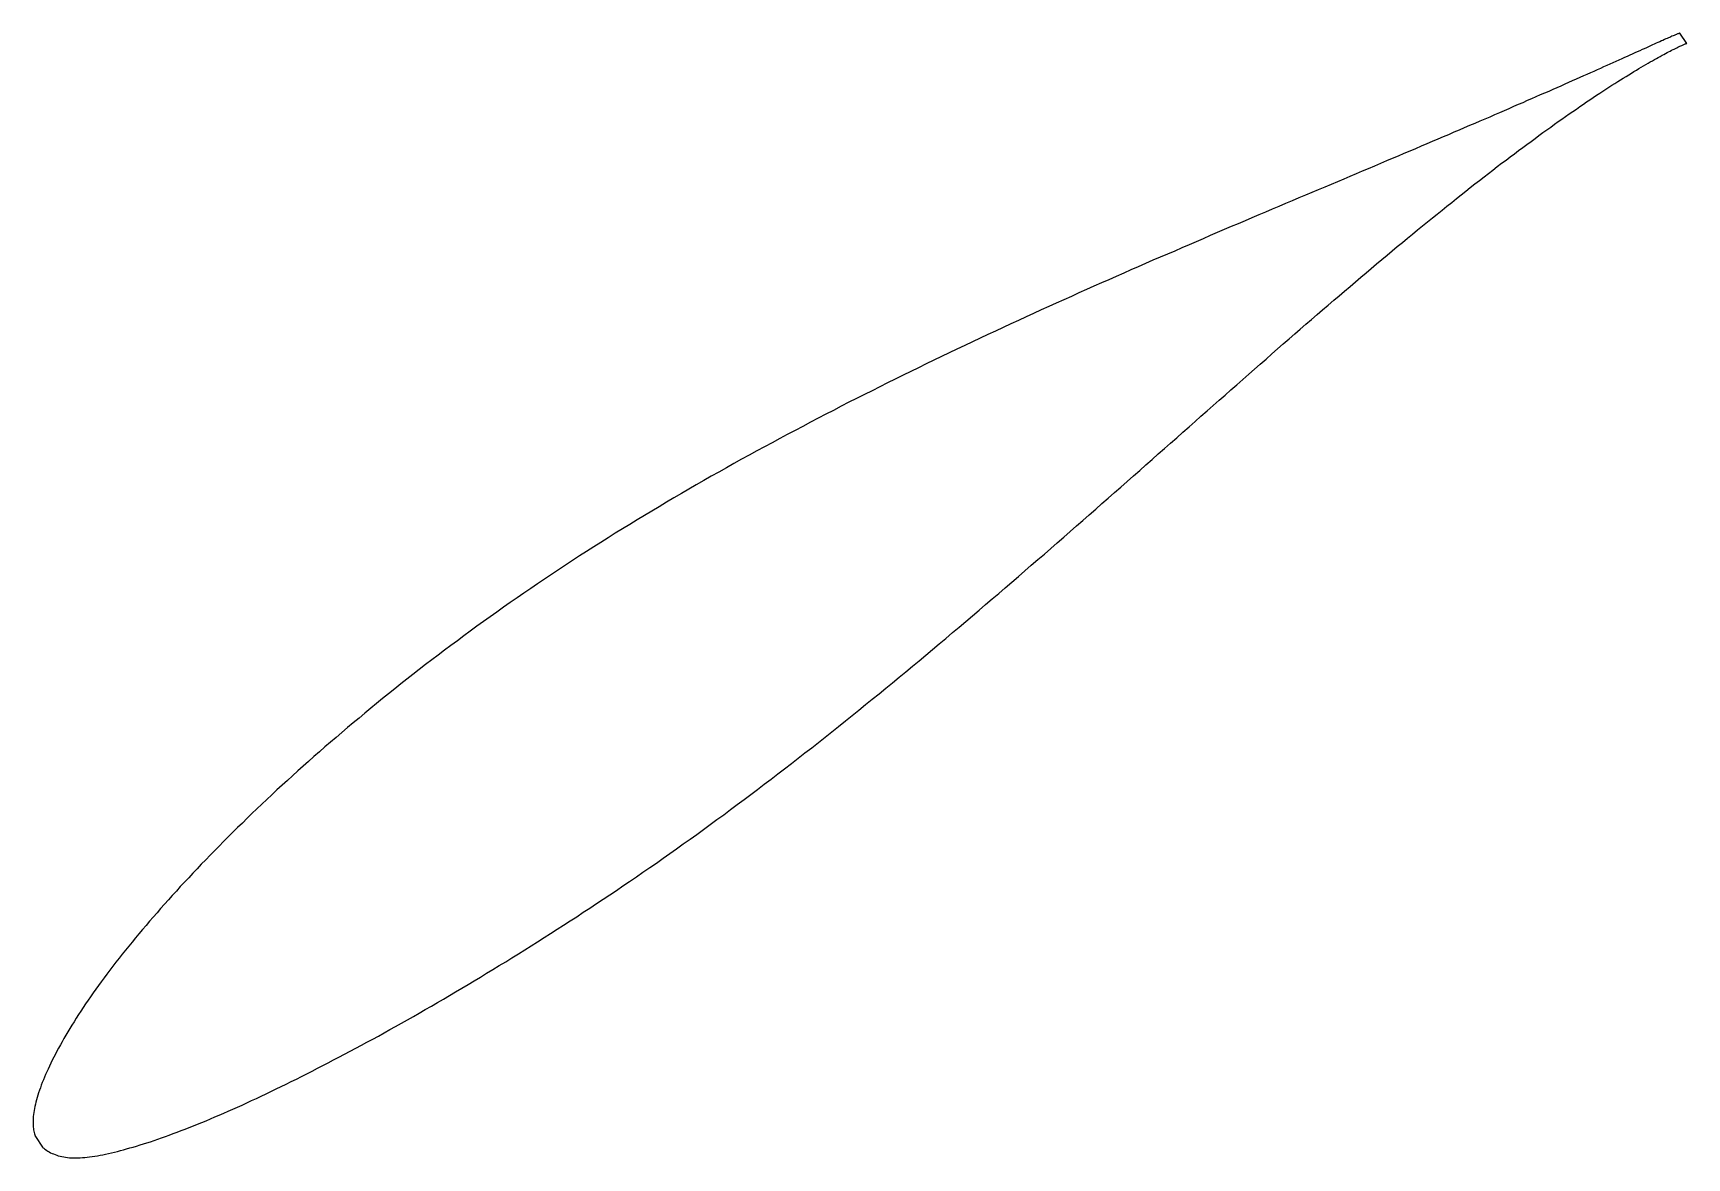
# Model space of a CAD drawing. Header units: metres. Extents: x -35 to 70, y -24 to 47.
import ezdxf

# ---------------------------------------------------------------- set-up
doc = ezdxf.new("R2010")
doc.units = ezdxf.units.M

msp = doc.modelspace()

# ---------------------------------------------------------------- linework, layer by layer
msp.add_lwpolyline([(69.7, 47.41), (69.7, 47.41), (69.69, 47.41), (69.68, 47.41), (69.66, 47.4), (69.64, 47.39), (69.62, 47.38), (69.59, 47.37), (69.55, 47.36), (69.51, 47.34), (69.47, 47.32), (69.42, 47.3), (69.37, 47.28), (69.32, 47.26), (69.26, 47.23), (69.19, 47.21), (69.12, 47.18), (69.05, 47.14), (68.97, 47.11), (68.89, 47.07), (68.8, 47.04), (68.71, 47), (68.61, 46.95), (68.52, 46.91), (68.41, 46.86), (68.3, 46.82), (68.19, 46.77), (68.07, 46.71), (67.95, 46.66), (67.83, 46.6), (67.7, 46.54), (67.57, 46.48), (67.43, 46.42), (67.29, 46.36), (67.14, 46.29), (66.99, 46.22), (66.83, 46.16), (66.67, 46.08), (66.51, 46.01), (66.34, 45.93), (66.17, 45.86), (66, 45.78), (65.82, 45.7), (65.63, 45.61), (65.44, 45.53), (65.25, 45.44), (65.06, 45.35), (64.85, 45.26), (64.65, 45.17), (64.44, 45.08), (64.23, 44.98), (64.01, 44.89), (63.79, 44.79), (63.56, 44.69), (63.33, 44.59), (63.1, 44.48), (62.86, 44.38), (62.62, 44.27), (62.38, 44.16), (62.13, 44.05), (61.87, 43.94), (61.62, 43.83), (61.36, 43.71), (61.09, 43.6), (60.82, 43.48), (60.55, 43.36), (60.27, 43.24), (59.99, 43.12), (59.71, 42.99), (59.42, 42.87), (59.13, 42.74), (58.83, 42.61), (58.53, 42.48), (58.23, 42.35), (57.92, 42.22), (57.61, 42.08), (57.3, 41.95), (56.98, 41.81), (56.66, 41.67), (56.33, 41.54), (56, 41.39), (55.67, 41.25), (55.34, 41.11), (55, 40.96), (54.66, 40.82), (54.31, 40.67), (53.96, 40.52), (53.61, 40.37), (53.25, 40.22), (52.89, 40.07), (52.53, 39.91), (52.16, 39.76), (51.8, 39.6), (51.42, 39.44), (51.05, 39.29), (50.67, 39.13), (50.29, 38.96), (49.9, 38.8), (49.52, 38.64), (49.13, 38.47), (48.73, 38.31), (48.34, 38.14), (47.94, 37.97), (47.53, 37.8), (47.13, 37.63), (46.72, 37.46), (46.31, 37.29), (45.9, 37.11), (45.48, 36.94), (45.06, 36.76), (44.64, 36.58), (44.22, 36.4), (43.79, 36.22), (43.37, 36.04), (42.94, 35.86), (42.5, 35.67), (42.07, 35.49), (41.63, 35.3), (41.19, 35.12), (40.75, 34.93), (40.3, 34.74), (39.86, 34.55), (39.41, 34.35), (38.96, 34.16), (38.51, 33.97), (38.05, 33.77), (37.6, 33.57), (37.14, 33.38), (36.68, 33.18), (36.22, 32.98), (35.75, 32.77), (35.29, 32.57), (34.82, 32.37), (34.36, 32.16), (33.89, 31.96), (33.42, 31.75), (32.94, 31.54), (32.47, 31.33), (32, 31.12), (31.52, 30.91), (31.04, 30.69), (30.56, 30.48), (30.08, 30.26), (29.6, 30.04), (29.12, 29.83), (28.64, 29.61), (28.16, 29.38), (27.67, 29.16), (27.19, 28.94), (26.7, 28.71), (26.22, 28.49), (25.73, 28.26), (25.24, 28.03), (24.75, 27.8), (24.26, 27.57), (23.77, 27.34), (23.28, 27.11), (22.79, 26.87), (22.3, 26.63), (21.81, 26.4), (21.32, 26.16), (20.83, 25.92), (20.34, 25.68), (19.85, 25.44), (19.36, 25.19), (18.87, 24.95), (18.38, 24.7), (17.89, 24.45), (17.39, 24.21), (16.9, 23.96), (16.41, 23.71), (15.92, 23.45), (15.43, 23.2), (14.94, 22.95), (14.46, 22.69), (13.97, 22.43), (13.48, 22.18), (12.99, 21.92), (12.51, 21.66), (12.02, 21.39), (11.54, 21.13), (11.05, 20.87), (10.57, 20.6), (10.09, 20.34), (9.6, 20.07), (9.12, 19.8), (8.64, 19.53), (8.16, 19.26), (7.69, 18.99), (7.21, 18.72), (6.74, 18.44), (6.26, 18.17), (5.79, 17.89), (5.32, 17.61), (4.85, 17.33), (4.38, 17.05), (3.91, 16.77), (3.45, 16.49), (2.99, 16.21), (2.52, 15.92), (2.06, 15.64), (1.61, 15.35), (1.15, 15.06), (0.69, 14.78), (0.24, 14.49), (-0.21, 14.2), (-0.66, 13.91), (-1.11, 13.61), (-1.55, 13.32), (-2, 13.03), (-2.44, 12.73), (-2.88, 12.43), (-3.31, 12.14), (-3.75, 11.84), (-4.18, 11.54), (-4.61, 11.24), (-5.04, 10.94), (-5.47, 10.64), (-5.89, 10.34), (-6.31, 10.04), (-6.73, 9.74), (-7.15, 9.43), (-7.56, 9.13), (-7.97, 8.82), (-8.38, 8.52), (-8.79, 8.21), (-9.19, 7.91), (-9.6, 7.6), (-10, 7.3), (-10.39, 6.99), (-10.79, 6.68), (-11.18, 6.37), (-11.57, 6.07), (-11.95, 5.76), (-12.34, 5.45), (-12.72, 5.14), (-13.1, 4.83), (-13.47, 4.53), (-13.84, 4.22), (-14.21, 3.91), (-14.58, 3.6), (-14.95, 3.3), (-15.31, 2.99), (-15.67, 2.68), (-16.02, 2.38), (-16.38, 2.07), (-16.73, 1.77), (-17.08, 1.46), (-17.42, 1.15), (-17.76, 0.85), (-18.1, 0.55), (-18.44, 0.24), (-18.77, -0.06), (-19.1, -0.36), (-19.43, -0.66), (-19.75, -0.96), (-20.07, -1.27), (-20.39, -1.56), (-20.71, -1.86), (-21.02, -2.16), (-21.33, -2.46), (-21.63, -2.76), (-21.93, -3.05), (-22.23, -3.35), (-22.53, -3.64), (-22.82, -3.93), (-23.11, -4.22), (-23.4, -4.52), (-23.68, -4.81), (-23.96, -5.09), (-24.24, -5.38), (-24.51, -5.67), (-24.78, -5.95), (-25.04, -6.24), (-25.31, -6.52), (-25.57, -6.8), (-25.82, -7.08), (-26.08, -7.36), (-26.33, -7.64), (-26.57, -7.91), (-26.82, -8.19), (-27.05, -8.46), (-27.29, -8.73), (-27.52, -9), (-27.75, -9.27), (-27.98, -9.53), (-28.2, -9.8), (-28.42, -10.06), (-28.63, -10.32), (-28.85, -10.58), (-29.05, -10.84), (-29.26, -11.1), (-29.46, -11.35), (-29.66, -11.6), (-29.85, -11.85), (-30.04, -12.1), (-30.23, -12.35), (-30.41, -12.59), (-30.59, -12.84), (-30.77, -13.08), (-30.94, -13.32), (-31.11, -13.55), (-31.27, -13.79), (-31.43, -14.02), (-31.59, -14.25), (-31.74, -14.48), (-31.89, -14.71), (-32.04, -14.93), (-32.18, -15.16), (-32.32, -15.38), (-32.46, -15.59), (-32.59, -15.81), (-32.72, -16.02), (-32.84, -16.23), (-32.96, -16.44), (-33.08, -16.65), (-33.19, -16.85), (-33.3, -17.05), (-33.41, -17.25), (-33.51, -17.45), (-33.61, -17.64), (-33.71, -17.83), (-33.8, -18.02), (-33.89, -18.2), (-33.97, -18.39), (-34.05, -18.56), (-34.13, -18.74), (-34.2, -18.91), (-34.27, -19.08), (-34.34, -19.25), (-34.4, -19.41), (-34.46, -19.57), (-34.52, -19.73), (-34.57, -19.89), (-34.62, -20.04), (-34.67, -20.19), (-34.71, -20.34), (-34.75, -20.48), (-34.78, -20.62), (-34.81, -20.76), (-34.84, -20.89), (-34.86, -21.02), (-34.88, -21.15), (-34.9, -21.28), (-34.91, -21.4), (-34.92, -21.52), (-34.92, -21.64), (-34.92, -21.75), (-34.92, -21.86), (-34.92, -21.96), (-34.91, -22.07), (-34.9, -22.16), (-34.89, -22.25), (-34.87, -22.34), (-34.85, -22.42), (-34.84, -22.5), (-34.82, -22.56), (-34.8, -22.62), (-34.79, -22.66), (-34.78, -22.68), (-34.33, -23.35), (-34.32, -23.36), (-34.31, -23.37), (-34.28, -23.39), (-34.24, -23.42), (-34.19, -23.46), (-34.13, -23.5), (-34.05, -23.55), (-33.98, -23.6), (-33.9, -23.65), (-33.81, -23.7), (-33.72, -23.74), (-33.62, -23.78), (-33.52, -23.82), (-33.42, -23.86), (-33.32, -23.89), (-33.21, -23.92), (-33.09, -23.95), (-32.98, -23.97), (-32.86, -23.99), (-32.74, -24), (-32.61, -24.02), (-32.48, -24.02), (-32.35, -24.03), (-32.21, -24.03), (-32.07, -24.03), (-31.93, -24.02), (-31.78, -24.01), (-31.64, -24), (-31.48, -23.99), (-31.33, -23.97), (-31.17, -23.95), (-31, -23.92), (-30.84, -23.89), (-30.67, -23.86), (-30.49, -23.83), (-30.32, -23.79), (-30.14, -23.75), (-29.95, -23.71), (-29.76, -23.66), (-29.57, -23.62), (-29.38, -23.57), (-29.18, -23.51), (-28.98, -23.46), (-28.77, -23.4), (-28.56, -23.34), (-28.35, -23.28), (-28.13, -23.21), (-27.91, -23.14), (-27.69, -23.07), (-27.46, -23), (-27.23, -22.92), (-26.99, -22.84), (-26.76, -22.76), (-26.51, -22.67), (-26.27, -22.58), (-26.02, -22.49), (-25.77, -22.4), (-25.52, -22.3), (-25.26, -22.2), (-25, -22.1), (-24.74, -22), (-24.47, -21.89), (-24.21, -21.78), (-23.93, -21.67), (-23.66, -21.55), (-23.38, -21.43), (-23.1, -21.31), (-22.81, -21.19), (-22.53, -21.06), (-22.24, -20.93), (-21.94, -20.8), (-21.65, -20.67), (-21.35, -20.53), (-21.04, -20.39), (-20.74, -20.25), (-20.43, -20.1), (-20.12, -19.96), (-19.81, -19.81), (-19.49, -19.65), (-19.17, -19.5), (-18.85, -19.34), (-18.53, -19.18), (-18.2, -19.02), (-17.87, -18.85), (-17.54, -18.69), (-17.2, -18.52), (-16.86, -18.34), (-16.52, -18.17), (-16.18, -17.99), (-15.84, -17.81), (-15.49, -17.63), (-15.14, -17.45), (-14.79, -17.26), (-14.43, -17.07), (-14.07, -16.88), (-13.72, -16.68), (-13.35, -16.49), (-12.99, -16.29), (-12.62, -16.09), (-12.26, -15.88), (-11.89, -15.68), (-11.51, -15.47), (-11.14, -15.26), (-10.76, -15.04), (-10.39, -14.83), (-10.01, -14.61), (-9.62, -14.39), (-9.24, -14.17), (-8.85, -13.94), (-8.47, -13.72), (-8.08, -13.49), (-7.69, -13.25), (-7.29, -13.02), (-6.9, -12.78), (-6.5, -12.55), (-6.11, -12.3), (-5.71, -12.06), (-5.31, -11.82), (-4.9, -11.57), (-4.5, -11.32), (-4.09, -11.07), (-3.69, -10.81), (-3.28, -10.56), (-2.87, -10.3), (-2.46, -10.04), (-2.05, -9.78), (-1.63, -9.51), (-1.22, -9.25), (-0.81, -8.98), (-0.39, -8.71), (0.03, -8.43), (0.45, -8.16), (0.87, -7.88), (1.29, -7.6), (1.71, -7.32), (2.13, -7.04), (2.55, -6.75), (2.97, -6.47), (3.4, -6.18), (3.82, -5.89), (4.25, -5.59), (4.67, -5.3), (5.1, -5), (5.53, -4.7), (5.95, -4.4), (6.38, -4.09), (6.81, -3.79), (7.24, -3.48), (7.67, -3.17), (8.09, -2.86), (8.52, -2.54), (8.95, -2.23), (9.38, -1.91), (9.81, -1.59), (10.24, -1.27), (10.67, -0.95), (11.1, -0.63), (11.53, -0.3), (11.96, 0.03), (12.39, 0.36), (12.82, 0.69), (13.25, 1.02), (13.68, 1.35), (14.11, 1.69), (14.54, 2.02), (14.97, 2.36), (15.4, 2.7), (15.82, 3.04), (16.25, 3.38), (16.68, 3.72), (17.11, 4.07), (17.54, 4.41), (17.96, 4.76), (18.39, 5.1), (18.82, 5.45), (19.25, 5.8), (19.67, 6.15), (20.1, 6.5), (20.52, 6.85), (20.95, 7.2), (21.37, 7.55), (21.8, 7.91), (22.22, 8.26), (22.64, 8.62), (23.06, 8.97), (23.49, 9.33), (23.91, 9.68), (24.33, 10.04), (24.75, 10.39), (25.17, 10.75), (25.58, 11.11), (26, 11.47), (26.42, 11.82), (26.84, 12.18), (27.25, 12.54), (27.67, 12.9), (28.08, 13.25), (28.49, 13.61), (28.91, 13.97), (29.32, 14.32), (29.73, 14.68), (30.14, 15.04), (30.55, 15.39), (30.96, 15.75), (31.36, 16.11), (31.77, 16.46), (32.17, 16.82), (32.58, 17.17), (32.98, 17.53), (33.38, 17.88), (33.78, 18.23), (34.18, 18.58), (34.58, 18.93), (34.98, 19.29), (35.38, 19.64), (35.77, 19.98), (36.17, 20.33), (36.56, 20.68), (36.95, 21.02), (37.34, 21.37), (37.73, 21.71), (38.12, 22.06), (38.51, 22.4), (38.89, 22.74), (39.27, 23.08), (39.66, 23.42), (40.04, 23.75), (40.42, 24.09), (40.8, 24.42), (41.17, 24.75), (41.55, 25.08), (41.92, 25.41), (42.3, 25.74), (42.67, 26.07), (43.04, 26.39), (43.41, 26.71), (43.77, 27.03), (44.14, 27.35), (44.5, 27.67), (44.87, 27.99), (45.23, 28.3), (45.58, 28.61), (45.94, 28.92), (46.3, 29.23), (46.65, 29.53), (47, 29.84), (47.35, 30.14), (47.7, 30.44), (48.05, 30.73), (48.39, 31.03), (48.74, 31.32), (49.08, 31.61), (49.42, 31.9), (49.76, 32.19), (50.09, 32.47), (50.43, 32.75), (50.76, 33.03), (51.09, 33.3), (51.42, 33.58), (51.74, 33.85), (52.07, 34.12), (52.39, 34.38), (52.71, 34.65), (53.03, 34.91), (53.34, 35.17), (53.66, 35.42), (53.97, 35.67), (54.28, 35.92), (54.59, 36.17), (54.89, 36.42), (55.2, 36.66), (55.5, 36.9), (55.79, 37.14), (56.09, 37.37), (56.38, 37.6), (56.67, 37.83), (56.96, 38.05), (57.25, 38.28), (57.53, 38.5), (57.82, 38.71), (58.09, 38.93), (58.37, 39.14), (58.65, 39.35), (58.92, 39.55), (59.19, 39.75), (59.45, 39.95), (59.72, 40.15), (59.98, 40.34), (60.24, 40.53), (60.49, 40.72), (60.74, 40.91), (60.99, 41.09), (61.24, 41.27), (61.49, 41.44), (61.73, 41.62), (61.97, 41.79), (62.2, 41.95), (62.43, 42.12), (62.66, 42.28), (62.89, 42.43), (63.12, 42.59), (63.34, 42.74), (63.56, 42.89), (63.77, 43.04), (63.98, 43.18), (64.19, 43.32), (64.4, 43.46), (64.6, 43.59), (64.8, 43.72), (64.99, 43.85), (65.19, 43.97), (65.38, 44.1), (65.56, 44.21), (65.75, 44.33), (65.93, 44.44), (66.1, 44.55), (66.28, 44.66), (66.45, 44.77), (66.61, 44.87), (66.77, 44.97), (66.93, 45.06), (67.09, 45.16), (67.24, 45.25), (67.39, 45.33), (67.53, 45.42), (67.67, 45.5), (67.81, 45.58), (67.95, 45.66), (68.08, 45.73), (68.2, 45.8), (68.32, 45.87), (68.44, 45.93), (68.56, 46), (68.67, 46.06), (68.78, 46.11), (68.88, 46.17), (68.98, 46.22), (69.08, 46.27), (69.17, 46.32), (69.26, 46.36), (69.34, 46.4), (69.42, 46.44), (69.5, 46.48), (69.57, 46.51), (69.64, 46.55), (69.7, 46.58), (69.76, 46.6), (69.81, 46.63), (69.86, 46.65), (69.91, 46.67), (69.95, 46.69), (69.99, 46.71), (70.03, 46.72), (70.06, 46.73), (70.08, 46.74), (70.1, 46.75), (70.12, 46.75), (70.13, 46.76), (70.14, 46.76), (70.14, 46.76)], close=True)

doc.saveas('drawing.dxf')
